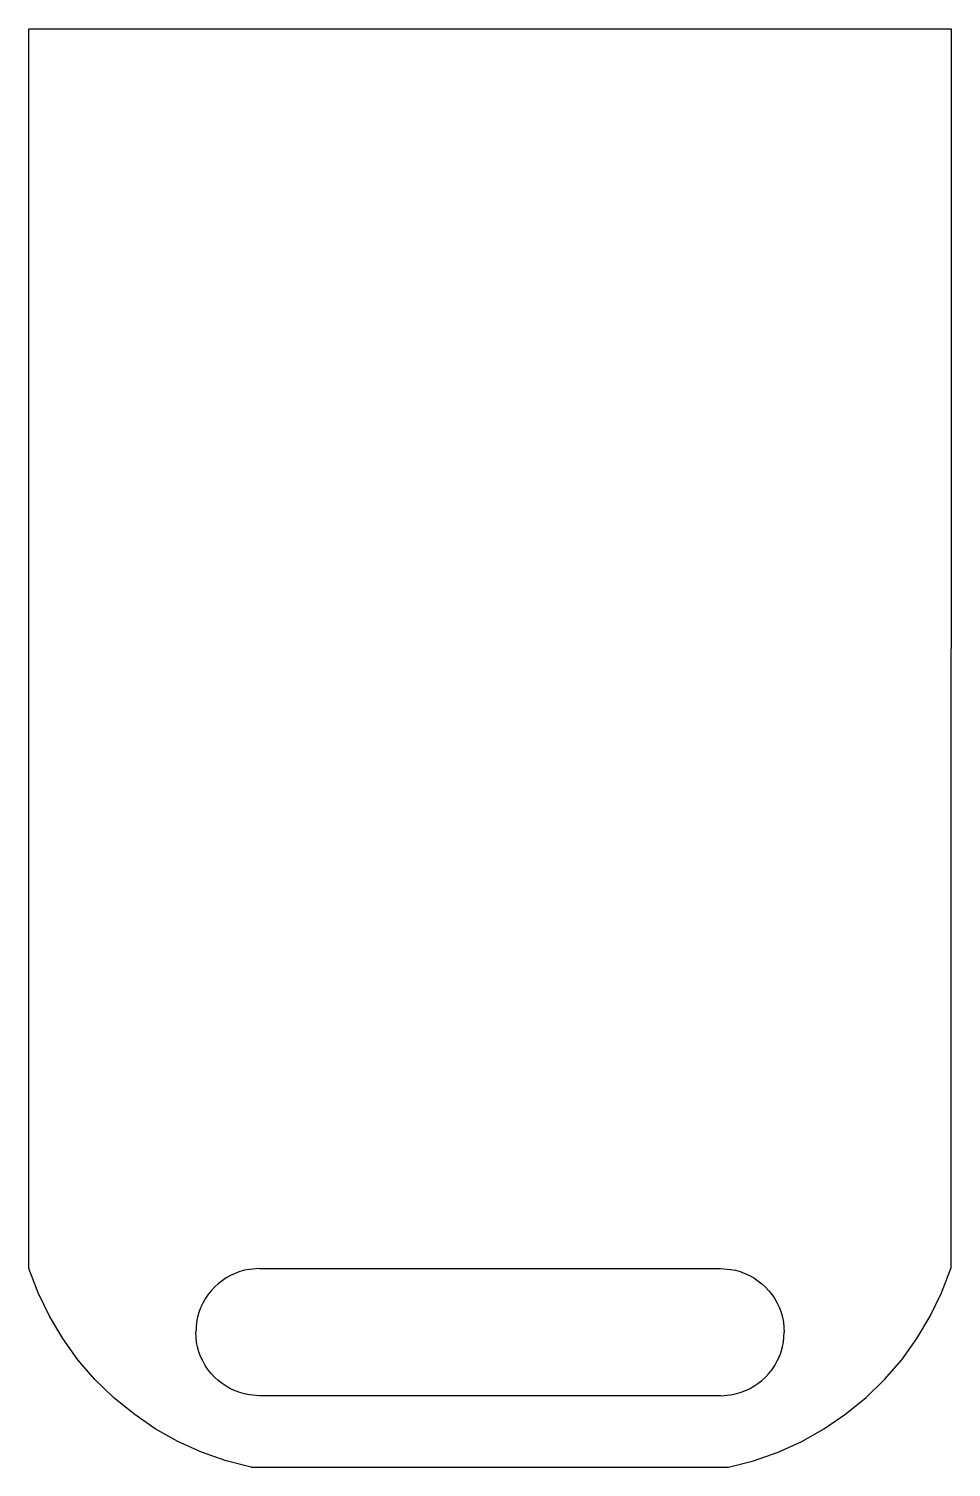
# Model space of a CAD drawing. Header units: metres. Extents: x 3 to 119, y 2 to 183.
import ezdxf

# ---------------------------------------------------------------- set-up
doc = ezdxf.new("R2010")
doc.units = ezdxf.units.M

msp = doc.modelspace()

# ---------------------------------------------------------------- linework, layer by layer
at = {"layer": 'Layer0'}
for p, q in [((2.8, 182.6), (118.8, 182.6)), ((2.8, 26.6), (2.8, 182.6)), ((118.8, 182.6), (118.74, 26.6)), ((3.97, 23.54), (2.8, 26.6)), ((27.62, 25.42), (27.1, 25.07)), ((28.17, 25.73), (27.62, 25.42)), ((28.74, 25.99), (28.17, 25.73)), ((29.33, 26.21), (28.74, 25.99)), ((29.93, 26.38), (29.33, 26.21)), ((30.55, 26.5), (29.93, 26.38)), ((31.8, 26.6), (30.55, 26.5)), ((31.8, 26.6), (89.8, 26.6)), ((89.8, 26.6), (91.05, 26.5)), ((91.05, 26.5), (91.67, 26.38)), ((91.67, 26.38), (92.27, 26.21)), ((92.27, 26.21), (92.86, 25.99)), ((92.86, 25.99), (93.43, 25.73)), ((93.43, 25.73), (93.98, 25.42)), ((93.98, 25.42), (94.5, 25.07)), ((117.58, 23.54), (118.74, 26.6)), ((5.39, 20.6), (3.97, 23.54)), ((25.72, 23.8), (25.33, 23.3)), ((26.14, 24.26), (25.72, 23.8)), ((26.6, 24.68), (26.14, 24.26)), ((27.1, 25.07), (26.6, 24.68)), ((94.5, 25.07), (95, 24.68)), ((95, 24.68), (95.46, 24.26)), ((95.46, 24.26), (95.88, 23.8)), ((95.88, 23.8), (96.27, 23.3)), ((116.15, 20.6), (117.58, 23.54)), ((24.67, 22.23), (24.41, 21.66)), ((24.98, 22.78), (24.67, 22.23)), ((25.33, 23.3), (24.98, 22.78)), ((96.27, 23.3), (96.62, 22.78)), ((96.62, 22.78), (96.93, 22.23)), ((96.93, 22.23), (97.19, 21.66)), ((7.07, 17.79), (5.39, 20.6)), ((24.02, 20.47), (23.9, 19.85)), ((24.19, 21.07), (24.02, 20.47)), ((24.41, 21.66), (24.19, 21.07)), ((97.19, 21.66), (97.41, 21.07)), ((97.41, 21.07), (97.58, 20.47)), ((97.58, 20.47), (97.7, 19.85)), ((114.48, 17.79), (116.15, 20.6)), ((23.9, 19.85), (23.8, 18.6)), ((23.9, 17.35), (23.8, 18.6)), ((97.7, 19.85), (97.8, 18.6)), ((97.7, 17.35), (97.8, 18.6)), ((8.98, 15.13), (7.07, 17.79)), ((24.02, 16.73), (23.9, 17.35)), ((24.19, 16.13), (24.02, 16.73)), ((97.41, 16.13), (97.58, 16.73)), ((97.58, 16.73), (97.7, 17.35)), ((112.57, 15.13), (114.48, 17.79)), ((11.12, 12.66), (8.98, 15.13)), ((24.41, 15.54), (24.19, 16.13)), ((24.67, 14.97), (24.41, 15.54)), ((24.98, 14.42), (24.67, 14.97)), ((96.62, 14.42), (96.93, 14.97)), ((96.93, 14.97), (97.19, 15.54)), ((97.19, 15.54), (97.41, 16.13)), ((110.43, 12.66), (112.57, 15.13)), ((25.33, 13.9), (24.98, 14.42)), ((25.72, 13.4), (25.33, 13.9)), ((26.14, 12.94), (25.72, 13.4)), ((26.6, 12.52), (26.14, 12.94)), ((95, 12.52), (95.46, 12.94)), ((95.46, 12.94), (95.88, 13.4)), ((95.88, 13.4), (96.27, 13.9)), ((96.27, 13.9), (96.62, 14.42)), ((13.46, 10.37), (11.12, 12.66)), ((27.1, 12.13), (26.6, 12.52)), ((27.62, 11.78), (27.1, 12.13)), ((28.17, 11.47), (27.62, 11.78)), ((28.74, 11.21), (28.17, 11.47)), ((29.33, 10.99), (28.74, 11.21)), ((29.93, 10.82), (29.33, 10.99)), ((91.67, 10.82), (92.27, 10.99)), ((92.27, 10.99), (92.86, 11.21)), ((92.86, 11.21), (93.43, 11.47)), ((93.43, 11.47), (93.98, 11.78)), ((93.98, 11.78), (94.5, 12.13)), ((94.5, 12.13), (95, 12.52)), ((108.09, 10.37), (110.43, 12.66)), ((15.99, 8.3), (13.46, 10.37)), ((30.55, 10.7), (29.93, 10.82)), ((31.8, 10.6), (30.55, 10.7)), ((89.8, 10.6), (31.8, 10.6)), ((89.8, 10.6), (91.05, 10.7)), ((91.05, 10.7), (91.67, 10.82)), ((105.56, 8.3), (108.09, 10.37)), ((18.69, 6.45), (15.99, 8.3)), ((102.86, 6.46), (105.56, 8.3)), ((21.55, 4.85), (18.69, 6.45)), ((100.01, 4.85), (102.86, 6.46)), ((24.53, 3.5), (21.55, 4.85)), ((97.03, 3.5), (100.01, 4.85)), ((27.61, 2.41), (24.53, 3.5)), ((30.78, 1.6), (27.61, 2.41)), ((90.78, 1.6), (93.95, 2.42)), ((93.95, 2.42), (97.03, 3.5)), ((30.78, 1.6), (90.78, 1.6))]:
    msp.add_line(p, q, dxfattribs=at)

doc.saveas('drawing.dxf')
